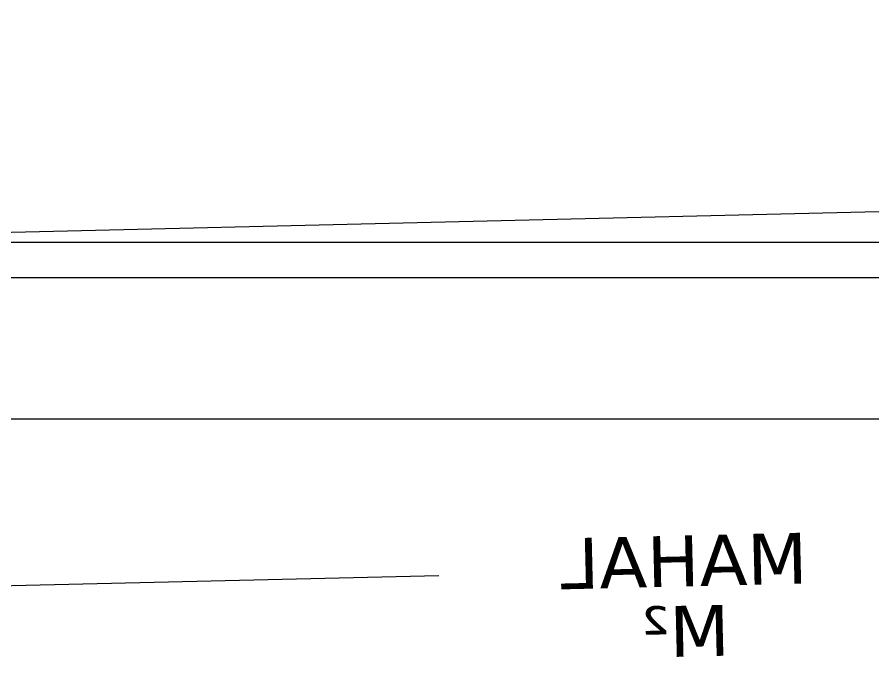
# Model space of a CAD drawing. Header units: millimetres. Extents: x 43168.9 to 43194.6, y -25545.1 to -25543.4.
# Drawn here: x 43171.4127 to 43171.5096, y -25544.997 to -25544.9245 of the extents above; entities that cross this region are included whole.
import ezdxf
from ezdxf.enums import TextEntityAlignment as Align

# ---------------------------------------------------------------- set-up
doc = ezdxf.new("R2010")
doc.units = ezdxf.units.MM
doc.header["$LTSCALE"] = 200
doc.linetypes.add('DASHDOT', pattern=[1, 0.5, -0.25, 0, -0.25])
for name, color, linetype in [('gor-2_sgh', 161, 'Continuous'), ('pafta_sgh', 11, 'Continuous'), ('yapi-yaklasma_sgh', 41, 'DASHDOT')]:
    doc.layers.add(name, color=color, linetype=linetype)
doc.styles.add('text1', font='VERDANA.TTF')

msp = doc.modelspace()

# ---------------------------------------------------------------- linework, layer by layer
at = {"layer": 'gor-2_sgh'}
msp.add_line((43171.34613, -25544.950442), (43172.43588, -25544.924498), dxfattribs=at)
at = {"layer": 'pafta_sgh'}
for p, q in [((43171.29588, -25544.95), (43172.43588, -25544.95)), ((43171.29188, -25544.954), (43172.43988, -25544.954)), ((43171.27588, -25544.97), (43172.45588, -25544.97))]:
    msp.add_line(p, q, dxfattribs=at)
at = {"layer": 'yapi-yaklasma_sgh', "color": 40}
msp.add_line((43171.29588, -25544.99165), (43171.460442, -25544.987732), dxfattribs=at)

# ---------------------------------------------------------------- texts
at = {"color": 7, "style": 'text1', "text_generation_flag": 4}
for tag, text, height, p in [('MAHAL', '', 0.005769, (43171.488211, -25544.986102)), ('M²', 'm²', 0.0057685, (43171.488399, -25544.994003))]:
    msp.add_attdef(tag, text=text, height=height, rotation=181.36382, dxfattribs=at).set_placement(p, align=Align.MIDDLE)

doc.saveas('drawing.dxf')
